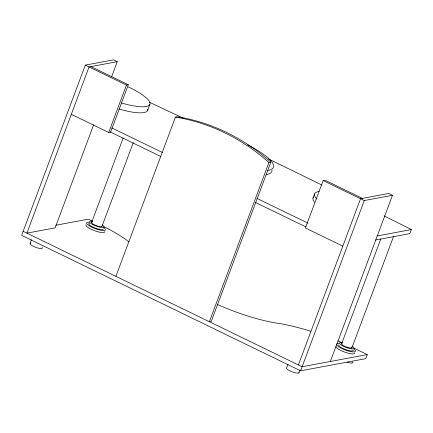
<?xml version="1.0" encoding="UTF-8"?>
<svg xmlns="http://www.w3.org/2000/svg" width="433" height="433" viewBox="0 0 433 433"><rect width="100%" height="100%" fill="white"/><g stroke="black" fill="none" stroke-linecap="round" stroke-linejoin="round"><path stroke-width="0.65" d="M111.584 76.836L117.251 61.67L113.511 59.857L85.306 65.118L21.65 235.373L300.621 370.805L365.782 358.648L367.292 354.6L354.037 348.164M30.094 243.346L31.452 239.703M93.625 124.866L55.11 227.877L26.906 233.138L89.046 66.931L117.251 61.67M108.721 132.476L126.441 85.09L128.32 84.738L110.604 132.125L108.721 132.476L71.326 114.323M91.585 222.54L123.248 137.851M101.836 226.697L133.261 142.641M147.599 110.437L149.872 104.364M115.903 276.346L175.441 117.11L177.319 116.758A205.843 185.865 79.4 0 1 270.809 162.148L211.272 321.383L209.393 321.73L268.931 162.494L270.809 162.148M312.999 198.027L314.51 193.979M362.416 198.384L325.021 180.231L323.142 180.577L305.422 227.969L342.817 246.123M287.988 364.24L286.624 367.882A6.679 1.591 20.5 0 0 292.313 371.909A6.679 1.591 20.5 0 0 299.041 372.472M298.397 364.938L360.537 198.736L388.742 193.47L392.482 195.288L330.341 361.49M298.922 372.873L300.058 369.836M300.621 370.805L364.277 200.549L392.482 195.288M341.577 343.899L380.802 238.989M351.823 348.056L393.646 236.191M384.082 215.867L411.35 229.571L409.835 233.62L375.546 240.017M55.743 225.247L88.321 219.168L92.489 221.193M377.056 235.969L411.35 229.571M367.292 354.6L302.137 366.756L23.165 231.325M149.629 102.345L183.094 118.095M90.925 66.585L128.32 84.738M85.306 65.118L126.441 85.09M323.142 180.577L364.277 200.549M268.541 158.981L321.952 185.043M111.774 127.908L162.792 152.676M256.931 198.379L307.95 223.147M110.258 131.957L160.67 156.427M255.416 202.428L305.828 226.897M103.801 226.692L108.564 229.008A83.926 20.021 20.5 0 1 128.953 241.793M247.779 144.936A55.646 13.271 20.5 0 1 267.659 170.57M272.043 170.413A55.646 13.271 20.5 0 1 266.149 174.618M316.794 199.001A38.348 9.147 20.5 0 1 319.137 191.521M314.537 202.206A38.348 9.147 20.5 0 1 313.627 197.037M121.494 102.994A38.348 9.147 20.5 0 0 147.101 98.589L142.484 94.865A38.348 9.147 20.5 0 0 128.233 86.903M147.761 109.268A38.348 9.147 20.5 0 1 119.221 109.067M217.274 304.388A68.636 16.373 20.5 0 0 226.058 308.155L229.918 309.698A68.636 16.373 20.5 0 0 260.888 319.77L264.558 320.68A68.636 16.373 20.5 0 0 281.261 323.781A83.926 20.021 20.5 0 1 310.807 331.25M337.848 340.906A83.926 20.021 20.5 0 1 342.157 342.682M175.441 117.11A205.843 185.865 79.4 0 1 220.83 130.966L228.716 134.798A205.843 185.865 79.4 0 1 268.931 162.494M353.94 349.112A10.051 2.398 20.5 0 1 351.899 351.796A10.051 2.398 20.5 0 1 339.158 347.087A10.051 2.398 20.5 0 1 338.979 343.58M352.137 346.232A7.81 1.862 20.5 0 1 351.677 348.911A7.81 1.862 20.5 0 1 341.166 345.025A7.81 1.862 20.5 0 1 342.243 342.579M353.371 350.2A7.81 1.862 20.5 0 1 345.502 349.534A7.81 1.862 20.5 0 1 338.85 344.83M351.764 347.017A5.564 1.326 20.5 0 1 346.411 346.995A5.564 1.326 20.5 0 1 342.119 343.456M354.719 352.927A10.051 2.398 20.5 0 1 345.826 352.511A10.051 2.398 20.5 0 1 335.846 346.616M103.952 227.747A10.051 2.398 20.5 0 1 101.907 230.437A10.051 2.398 20.5 0 1 89.171 225.728A10.051 2.398 20.5 0 1 88.992 222.221M102.15 224.873A7.81 1.862 20.5 0 1 101.685 227.547A7.81 1.862 20.5 0 1 91.179 223.666A7.81 1.862 20.5 0 1 92.256 221.214M103.379 228.835A7.81 1.862 20.5 0 1 94.562 227.807A7.81 1.862 20.5 0 1 89.49 223.201M102.031 226.107A5.564 1.326 20.5 0 1 95.747 225.371A5.564 1.326 20.5 0 1 92.132 222.091M104.732 231.563A10.051 2.398 20.5 0 1 94.6 230.713A10.051 2.398 20.5 0 1 86.037 224.657M352.608 361.88A6.679 1.591 20.5 0 1 347.012 362.145M42.201 247.395A6.679 1.591 20.5 0 1 35.782 247.367A6.679 1.591 20.5 0 1 30.629 243.119"/></g></svg>
